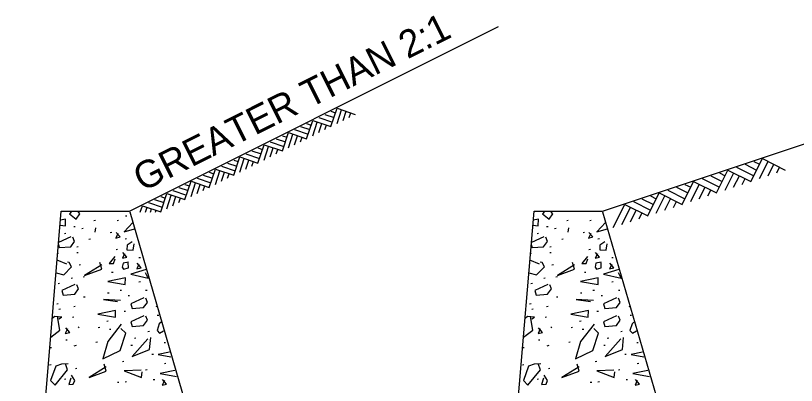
# Model space of a CAD drawing. Extents: x 997.6 to 1036.9, y 998.9 to 1022.7.
# Drawn here: x 1013.03 to 1018.74, y 1004.37 to 1007.07 of the extents above; entities that cross this region are included whole.
import ezdxf

# ---------------------------------------------------------------- set-up
doc = ezdxf.new("R2010")
doc.units = 0
doc.layers.add('Level 1', color=7, linetype='Continuous')

msp = doc.modelspace()

# ---------------------------------------------------------------- linework, layer by layer
at = {"layer": 'Level 1'}
for p, q in [((1013.8626, 1005.6411), (1016.5605, 1006.99)), ((1015.3355, 1006.2599), (1015.38, 1006.3934)), ((1015.3355, 1006.3712), (1015.3688, 1006.36)), ((1015.38, 1006.3934), (1015.5135, 1006.3489)), ((1015.38, 1006.2822), (1015.4133, 1006.3822)), ((1015.4245, 1006.3044), (1015.4468, 1006.3712)), ((1015.469, 1006.3267), (1015.48, 1006.36)), ((1015.1575, 1006.171), (1015.202, 1006.3044)), ((1015.202, 1006.3044), (1015.3355, 1006.2599)), ((1015.2465, 1006.3267), (1015.3468, 1006.2932)), ((1015.291, 1006.3489), (1015.3578, 1006.3267)), ((1015.1133, 1006.2599), (1015.1798, 1006.2377)), ((1015.1575, 1006.2822), (1015.191, 1006.271)), ((1015.202, 1006.1932), (1015.2355, 1006.2932)), ((1015.2465, 1006.2154), (1015.2688, 1006.2822)), ((1015.291, 1006.2377), (1015.3023, 1006.271)), ((1014.9798, 1006.082), (1015.0243, 1006.2154)), ((1014.9798, 1006.1932), (1015.013, 1006.1822)), ((1015.0243, 1006.2154), (1015.1575, 1006.171)), ((1015.0243, 1006.1042), (1015.0575, 1006.2042)), ((1015.0688, 1006.2377), (1015.1688, 1006.2044)), ((1015.0688, 1006.1265), (1015.091, 1006.1932)), ((1014.8908, 1006.1488), (1014.9908, 1006.1154)), ((1014.9353, 1006.171), (1015.002, 1006.1488)), ((1015.1133, 1006.1488), (1015.1243, 1006.1822)), ((1017.3203, 1005.6411), (1018.8203, 1006.1411)), ((1014.7573, 1006.082), (1014.824, 1006.0598)), ((1014.8018, 1005.9932), (1014.8463, 1006.1265)), ((1014.8018, 1006.1042), (1014.8351, 1006.0932)), ((1014.8463, 1006.1265), (1014.9798, 1006.082)), ((1014.8463, 1006.0154), (1014.8798, 1006.1154)), ((1014.8908, 1006.0375), (1014.913, 1006.1042)), ((1014.9353, 1006.0598), (1014.9463, 1006.0932)), ((1014.6239, 1005.9042), (1014.6684, 1006.0375)), ((1014.6684, 1006.0375), (1014.8018, 1005.9932)), ((1014.6684, 1005.9264), (1014.7018, 1006.0264)), ((1014.713, 1006.0598), (1014.813, 1006.0265)), ((1018.4063, 1005.8584), (1018.4901, 1006.0261)), ((1018.4901, 1006.0261), (1018.6578, 1005.9423)), ((1014.5349, 1005.9709), (1014.6349, 1005.9375)), ((1014.5794, 1005.9932), (1014.6461, 1005.9709)), ((1014.6239, 1006.0154), (1014.6573, 1006.0042)), ((1014.7128, 1005.9487), (1014.735, 1006.0154)), ((1014.7573, 1005.9709), (1014.7685, 1006.0042)), ((1018.3015, 1005.9633), (1018.4273, 1005.9003)), ((1018.3643, 1005.9842), (1018.4482, 1005.9423)), ((1018.4272, 1006.0052), (1018.4692, 1005.9842)), ((1018.4692, 1005.8793), (1018.5321, 1006.0052)), ((1018.532, 1005.9003), (1018.5739, 1005.9842)), ((1018.5949, 1005.9213), (1018.6159, 1005.9633)), ((1014.4014, 1005.9042), (1014.4683, 1005.8819)), ((1014.4459, 1005.8152), (1014.4904, 1005.9487)), ((1014.4459, 1005.9264), (1014.4794, 1005.9152)), ((1014.4904, 1005.9487), (1014.6239, 1005.9042)), ((1014.4904, 1005.8375), (1014.5237, 1005.9375)), ((1014.5349, 1005.8597), (1014.5571, 1005.9264)), ((1014.5794, 1005.8819), (1014.5904, 1005.9152)), ((1018.1547, 1005.7745), (1018.2385, 1005.9423)), ((1018.1757, 1005.9213), (1018.2176, 1005.9003)), ((1018.2176, 1005.7955), (1018.2805, 1005.9213)), ((1018.2385, 1005.9423), (1018.4063, 1005.8584)), ((1014.2679, 1005.7261), (1014.3124, 1005.8597)), ((1014.3124, 1005.8597), (1014.4459, 1005.8152)), ((1014.3124, 1005.7485), (1014.3459, 1005.8485)), ((1014.3569, 1005.8819), (1014.4569, 1005.8487)), ((1017.9031, 1005.6907), (1017.9869, 1005.8583)), ((1017.9869, 1005.8583), (1018.1547, 1005.7745)), ((1018.0499, 1005.8793), (1018.1757, 1005.8165)), ((1018.1128, 1005.9003), (1018.1966, 1005.8583)), ((1018.2804, 1005.8164), (1018.3223, 1005.9003)), ((1018.3433, 1005.8374), (1018.3643, 1005.8793)), ((1014.1791, 1005.793), (1014.2791, 1005.7597)), ((1014.2236, 1005.8152), (1014.2903, 1005.793)), ((1014.2679, 1005.8374), (1014.3014, 1005.8262)), ((1014.3569, 1005.7708), (1014.3791, 1005.8375)), ((1014.4014, 1005.793), (1014.4124, 1005.8264)), ((1017.7983, 1005.7955), (1017.9241, 1005.7326)), ((1017.8612, 1005.8164), (1017.945, 1005.7745)), ((1017.924, 1005.8374), (1017.966, 1005.8164)), ((1017.966, 1005.7116), (1018.0289, 1005.8374)), ((1018.0288, 1005.7326), (1018.0708, 1005.8164)), ((1018.0918, 1005.7535), (1018.1128, 1005.7955)), ((1014.0901, 1005.6371), (1014.1346, 1005.7708)), ((1014.0901, 1005.7485), (1014.1234, 1005.7374)), ((1014.1346, 1005.7708), (1014.2679, 1005.7261)), ((1014.1346, 1005.6595), (1014.1679, 1005.7597)), ((1014.1789, 1005.6818), (1014.2013, 1005.7485)), ((1014.2234, 1005.704), (1014.2346, 1005.7374)), ((1017.6096, 1005.7326), (1017.6934, 1005.6906)), ((1017.6515, 1005.6068), (1017.7353, 1005.7745)), ((1017.6725, 1005.7535), (1017.7144, 1005.7326)), ((1017.7144, 1005.6278), (1017.7773, 1005.7535)), ((1017.7353, 1005.7745), (1017.9031, 1005.6907)), ((1017.7773, 1005.6487), (1017.8192, 1005.7326)), ((1013.9409, 1005.6341), (1013.9567, 1005.6818)), ((1013.9567, 1005.6818), (1014.0901, 1005.6371)), ((1014.0013, 1005.704), (1014.1013, 1005.6706)), ((1014.0456, 1005.7261), (1014.1124, 1005.704)), ((1017.3999, 1005.5229), (1017.4838, 1005.6907)), ((1017.4838, 1005.6907), (1017.6515, 1005.6068)), ((1017.5468, 1005.7116), (1017.6725, 1005.6488)), ((1017.8402, 1005.6697), (1017.8612, 1005.7116)), ((1013.0293, 1001.6409), (1013.3626, 1005.6411)), ((1013.3626, 1005.6411), (1013.8626, 1005.6411)), ((1013.8639, 1005.6364), (1015.0293, 1001.6409)), ((1013.9779, 1005.6341), (1013.9901, 1005.6706)), ((1014.0149, 1005.6341), (1014.0234, 1005.6596)), ((1014.0519, 1005.6341), (1014.0567, 1005.6485)), ((1016.487, 1001.6409), (1016.8203, 1005.6411)), ((1016.8203, 1005.6411), (1017.3203, 1005.6411)), ((1017.3217, 1005.6364), (1018.4871, 1001.6409)), ((1017.4628, 1005.5439), (1017.5258, 1005.6697)), ((1017.5257, 1005.5648), (1017.5677, 1005.6488)), ((1017.5886, 1005.5858), (1017.6096, 1005.6278))]:
    msp.add_line(p, q, dxfattribs=at)
for points in [[(1013.4388, 1005.6403), (1013.4237, 1005.6223)], [(1013.4237, 1005.6223), (1013.473, 1005.5823)], [(1013.473, 1005.5823), (1013.4997, 1005.6223)], [(1013.4997, 1005.6223), (1013.4863, 1005.6399)], [(1016.8966, 1005.6403), (1016.8814, 1005.6223)], [(1016.8814, 1005.6223), (1016.9308, 1005.5823)], [(1016.9308, 1005.5823), (1016.9574, 1005.6223)], [(1016.9574, 1005.6223), (1016.9441, 1005.6399)], [(1013.3947, 1005.5829), (1013.3571, 1005.5751)], [(1013.3933, 1005.5336), (1013.3947, 1005.5843)], [(1013.6123, 1005.5734), (1013.6016, 1005.5721)], [(1013.7815, 1005.5734), (1013.7708, 1005.5721)], [(1013.8859, 1005.5591), (1013.822, 1005.4917)], [(1013.8438, 1005.6062), (1013.8331, 1005.6048)], [(1016.8524, 1005.5829), (1016.8148, 1005.5751)], [(1016.8511, 1005.5336), (1016.8524, 1005.5843)], [(1017.0701, 1005.5734), (1017.0593, 1005.5721)], [(1017.2393, 1005.5734), (1017.2286, 1005.5721)], [(1017.3437, 1005.5591), (1017.2798, 1005.4917)], [(1013.3542, 1005.5404), (1013.3933, 1005.5336)], [(1013.465, 1005.5276), (1013.4543, 1005.5263)], [(1013.5239, 1005.5144), (1013.5133, 1005.5131)], [(1013.6118, 1005.489), (1013.6171, 1005.5197)], [(1013.822, 1005.4917), (1013.8991, 1005.5133)], [(1016.8119, 1005.5404), (1016.8511, 1005.5336)], [(1016.9228, 1005.5276), (1016.9121, 1005.5263)], [(1016.9817, 1005.5144), (1016.971, 1005.5131)], [(1017.0695, 1005.489), (1017.0748, 1005.5197)], [(1017.2798, 1005.4917), (1017.3568, 1005.5133)], [(1013.4336, 1005.4539), (1013.3435, 1005.4121)], [(1013.3963, 1005.4784), (1013.3856, 1005.4771)], [(1013.4603, 1005.4206), (1013.4483, 1005.4513)], [(1013.7325, 1005.4851), (1013.7218, 1005.4838)], [(1013.7775, 1005.4784), (1013.7615, 1005.4451), (1013.7935, 1005.4531), (1013.7642, 1005.4864)], [(1016.8913, 1005.4539), (1016.8013, 1005.4121)], [(1016.854, 1005.4784), (1016.8433, 1005.4771)], [(1016.918, 1005.4206), (1016.906, 1005.4513)], [(1017.1903, 1005.4851), (1017.1796, 1005.4838)], [(1017.2353, 1005.4784), (1017.2193, 1005.4451), (1017.2513, 1005.4531), (1017.2219, 1005.4864)], [(1013.3423, 1005.3973), (1013.3482, 1005.3753)], [(1013.4323, 1005.3819), (1013.4603, 1005.4206)], [(1013.5763, 1005.436), (1013.5656, 1005.4347)], [(1013.8405, 1005.4393), (1013.8298, 1005.4379)], [(1013.8807, 1005.417), (1013.8447, 1005.3943), (1013.8433, 1005.3596), (1013.89, 1005.3569), (1013.8967, 1005.4023)], [(1016.8, 1005.3973), (1016.8059, 1005.3753)], [(1016.89, 1005.3819), (1016.918, 1005.4206)], [(1017.0341, 1005.436), (1017.0233, 1005.4347)], [(1017.2983, 1005.4393), (1017.2876, 1005.4379)], [(1017.3384, 1005.417), (1017.3024, 1005.3943), (1017.3011, 1005.3596), (1017.3478, 1005.3569), (1017.3544, 1005.4023)], [(1013.3407, 1005.3313), (1013.3367, 1005.3308)], [(1013.3482, 1005.3753), (1013.4323, 1005.3819)], [(1013.4879, 1005.3803), (1013.4773, 1005.379)], [(1013.4879, 1005.3378), (1013.4773, 1005.3364)], [(1013.7749, 1005.3608), (1013.7643, 1005.3594)], [(1013.8265, 1005.3311), (1013.8105, 1005.2978), (1013.8425, 1005.3058), (1013.8132, 1005.3391)], [(1016.7984, 1005.3313), (1016.7944, 1005.3308)], [(1016.8059, 1005.3753), (1016.89, 1005.3819)], [(1016.9457, 1005.3803), (1016.935, 1005.379)], [(1016.9457, 1005.3378), (1016.935, 1005.3364)], [(1017.2327, 1005.3608), (1017.222, 1005.3594)], [(1017.2843, 1005.3311), (1017.2683, 1005.2978), (1017.3003, 1005.3058), (1017.2709, 1005.3391)], [(1013.4036, 1005.2555), (1013.3328, 1005.2835)], [(1013.754, 1005.3103), (1013.7127, 1005.2595), (1013.7447, 1005.2595), (1013.7567, 1005.2928)], [(1013.9418, 1005.3018), (1013.9312, 1005.3004)], [(1016.8613, 1005.2555), (1016.7906, 1005.2835)], [(1017.2118, 1005.3103), (1017.1704, 1005.2595), (1017.2024, 1005.2595), (1017.2144, 1005.2928)], [(1017.3996, 1005.3018), (1017.3889, 1005.3004)], [(1013.3809, 1005.1755), (1013.4383, 1005.2342)], [(1013.421, 1005.2675), (1013.4077, 1005.2702)], [(1013.4383, 1005.2342), (1013.421, 1005.2675)], [(1013.5043, 1005.2494), (1013.4936, 1005.2481)], [(1013.6595, 1005.2492), (1013.534, 1005.1718), (1013.6595, 1005.2185), (1013.6448, 1005.2678)], [(1013.854, 1005.2702), (1013.8153, 1005.2608), (1013.8087, 1005.2328), (1013.8193, 1005.2182), (1013.854, 1005.2275), (1013.8527, 1005.2675)], [(1013.9312, 1005.2527), (1013.9152, 1005.2193), (1013.9473, 1005.2273), (1013.9178, 1005.2607)], [(1016.8387, 1005.1755), (1016.8961, 1005.2342)], [(1016.8788, 1005.2675), (1016.8654, 1005.2702)], [(1016.8961, 1005.2342), (1016.8788, 1005.2675)], [(1016.962, 1005.2494), (1016.9513, 1005.2481)], [(1017.1173, 1005.2492), (1016.9918, 1005.1718), (1017.1173, 1005.2185), (1017.1025, 1005.2678)], [(1017.3118, 1005.2702), (1017.2731, 1005.2608), (1017.2664, 1005.2328), (1017.2771, 1005.2182), (1017.3118, 1005.2275), (1017.3104, 1005.2675)], [(1017.3889, 1005.2527), (1017.3729, 1005.2193), (1017.405, 1005.2273), (1017.3756, 1005.2607)], [(1013.3251, 1005.191), (1013.3809, 1005.1755)], [(1013.5338, 1005.161), (1013.523, 1005.1597)], [(1013.7423, 1005.1938), (1013.7316, 1005.1924)], [(1013.9839, 1005.2148), (1013.8713, 1005.1808)], [(1013.8713, 1005.1808), (1013.9995, 1005.1515)], [(1013.9995, 1005.1515), (1013.9793, 1005.1915)], [(1016.7828, 1005.191), (1016.8387, 1005.1755)], [(1016.9915, 1005.161), (1016.9808, 1005.1597)], [(1017.2, 1005.1938), (1017.1893, 1005.1924)], [(1017.4417, 1005.2148), (1017.3291, 1005.1808)], [(1017.3291, 1005.1808), (1017.4573, 1005.1515)], [(1017.4573, 1005.1515), (1017.4371, 1005.1915)], [(1013.3504, 1005.112), (1013.3398, 1005.1107)], [(1013.463, 1005.107), (1013.3683, 1005.063), (1013.3777, 1005.0283), (1013.4617, 1005.035), (1013.4897, 1005.0737), (1013.4777, 1005.1043)], [(1013.4453, 1005.1512), (1013.4347, 1005.1498)], [(1013.8324, 1005.1541), (1013.7029, 1005.1274), (1013.8311, 1005.1048), (1013.8324, 1005.1554)], [(1013.9418, 1005.125), (1013.9312, 1005.1237)], [(1016.8082, 1005.112), (1016.7975, 1005.1107)], [(1016.9208, 1005.107), (1016.8261, 1005.063), (1016.8354, 1005.0283), (1016.9194, 1005.035), (1016.9474, 1005.0737), (1016.9354, 1005.1043)], [(1016.9031, 1005.1512), (1016.8924, 1005.1498)], [(1017.2902, 1005.1541), (1017.1607, 1005.1274), (1017.2888, 1005.1048), (1017.2902, 1005.1554)], [(1017.3996, 1005.125), (1017.3889, 1005.1237)], [(1013.8045, 1005.0628), (1013.7938, 1005.0615)], [(1013.9909, 1005.0628), (1013.9803, 1005.0615)], [(1017.2623, 1005.0628), (1017.2516, 1005.0615)], [(1017.4487, 1005.0628), (1017.438, 1005.0615)], [(1013.537, 1005.0138), (1013.5263, 1005.0124)], [(1013.7967, 1004.9888), (1013.6713, 1004.9968), (1013.7753, 1004.9821)], [(1013.7128, 1005.0433), (1013.7022, 1005.042)], [(1013.8633, 1005.0237), (1013.8527, 1005.0223)], [(1013.966, 1005.0088), (1013.8713, 1004.9648), (1013.8807, 1004.9301), (1013.9647, 1004.9368), (1013.9928, 1004.9754), (1013.9807, 1005.0062)], [(1016.9948, 1005.0138), (1016.9841, 1005.0124)], [(1017.2544, 1004.9888), (1017.1291, 1004.9968), (1017.2331, 1004.9821)], [(1017.1706, 1005.0433), (1017.1599, 1005.042)], [(1017.3211, 1005.0237), (1017.3104, 1005.0223)], [(1017.4238, 1005.0088), (1017.3291, 1004.9648), (1017.3384, 1004.9301), (1017.4224, 1004.9368), (1017.4506, 1004.9754), (1017.4384, 1005.0062)], [(1013.3407, 1004.9647), (1013.33, 1004.9633)], [(1013.465, 1004.945), (1013.4543, 1004.9437)], [(1014.0608, 1004.9443), (1014.0555, 1004.9437)], [(1016.7984, 1004.9647), (1016.7878, 1004.9633)], [(1016.9228, 1004.945), (1016.9121, 1004.9437)], [(1017.5186, 1004.9443), (1017.5133, 1004.9437)], [(1013.357, 1004.9254), (1013.3463, 1004.9241)], [(1013.7604, 1004.9153), (1013.6309, 1004.8887), (1013.7591, 1004.866), (1013.7604, 1004.9167)], [(1013.8338, 1004.9091), (1013.8232, 1004.9078)], [(1013.966, 1004.878), (1013.8713, 1004.834), (1013.8807, 1004.7993), (1013.9647, 1004.806), (1013.9927, 1004.8447), (1013.9807, 1004.8753)], [(1014.076, 1004.8797), (1014.0653, 1004.8783)], [(1016.8148, 1004.9254), (1016.8041, 1004.9241)], [(1017.2182, 1004.9153), (1017.0887, 1004.8887), (1017.2168, 1004.866), (1017.2182, 1004.9167)], [(1017.2916, 1004.9091), (1017.2809, 1004.9078)], [(1017.4238, 1004.878), (1017.3291, 1004.834), (1017.3384, 1004.7993), (1017.4224, 1004.806), (1017.4504, 1004.8447), (1017.4384, 1004.8753)], [(1017.5338, 1004.8797), (1017.5231, 1004.8783)], [(1013.3156, 1004.8714), (1013.2973, 1004.8565)], [(1013.3663, 1004.8674), (1013.3156, 1004.8714)], [(1013.3383, 1004.8581), (1013.3369, 1004.8728)], [(1013.3529, 1004.7728), (1013.3383, 1004.8581)], [(1013.3463, 1004.8554), (1013.3649, 1004.8661)], [(1013.4551, 1004.8665), (1013.4444, 1004.8652)], [(1013.7063, 1004.8371), (1013.6956, 1004.8358)], [(1014.0795, 1004.8194), (1014.0635, 1004.7688)], [(1014.0935, 1004.8298), (1014.0795, 1004.8194)], [(1016.7733, 1004.8714), (1016.755, 1004.8565)], [(1016.824, 1004.8674), (1016.7733, 1004.8714)], [(1016.796, 1004.8581), (1016.7947, 1004.8728)], [(1016.8107, 1004.7728), (1016.796, 1004.8581)], [(1016.804, 1004.8554), (1016.8227, 1004.8661)], [(1016.9128, 1004.8665), (1016.9022, 1004.8652)], [(1017.164, 1004.8371), (1017.1533, 1004.8358)], [(1017.5373, 1004.8194), (1017.5213, 1004.7688)], [(1017.5513, 1004.8298), (1017.5373, 1004.8194)], [(1013.286, 1004.722), (1013.3529, 1004.7728)], [(1013.4086, 1004.7813), (1013.3926, 1004.748), (1013.4246, 1004.756), (1013.3953, 1004.7893)], [(1013.493, 1004.7901), (1013.4863, 1004.7954)], [(1013.6441, 1004.7913), (1013.6333, 1004.79)], [(1013.802, 1004.8154), (1013.7033, 1004.6888), (1013.666, 1004.562), (1013.7927, 1004.6234), (1013.8353, 1004.7501), (1013.7993, 1004.7834)], [(1013.7258, 1004.7782), (1013.7152, 1004.7768)], [(1014.0073, 1004.7618), (1013.9966, 1004.7604)], [(1014.0635, 1004.7688), (1014.0822, 1004.7501)], [(1014.0822, 1004.7501), (1014.1109, 1004.7684)], [(1016.7438, 1004.722), (1016.8107, 1004.7728)], [(1016.8663, 1004.7813), (1016.8503, 1004.748), (1016.8823, 1004.756), (1016.853, 1004.7893)], [(1016.9508, 1004.7901), (1016.9441, 1004.7954)], [(1017.1018, 1004.7913), (1017.0911, 1004.79)], [(1017.2598, 1004.8154), (1017.1611, 1004.6888), (1017.1238, 1004.562), (1017.2504, 1004.6234), (1017.2931, 1004.7501), (1017.2571, 1004.7834)], [(1017.1836, 1004.7782), (1017.1729, 1004.7768)], [(1017.4651, 1004.7618), (1017.4543, 1004.7604)], [(1017.5213, 1004.7688), (1017.5399, 1004.7501)], [(1017.5399, 1004.7501), (1017.5687, 1004.7684)], [(1013.9968, 1004.7088), (1013.882, 1004.5807), (1014.0088, 1004.6314), (1014.0182, 1004.7181)], [(1013.9092, 1004.7127), (1013.8985, 1004.7113)], [(1017.4546, 1004.7088), (1017.3398, 1004.5807), (1017.4666, 1004.6314), (1017.4759, 1004.7181)], [(1017.3669, 1004.7127), (1017.3563, 1004.7113)], [(1013.406, 1004.6997), (1013.3953, 1004.6983)], [(1013.4717, 1004.6608), (1013.4557, 1004.6541)], [(1013.6277, 1004.6833), (1013.617, 1004.682)], [(1013.8829, 1004.6603), (1013.8723, 1004.659)], [(1014.1252, 1004.68), (1014.1145, 1004.6787)], [(1016.8638, 1004.6997), (1016.8531, 1004.6983)], [(1016.9294, 1004.6608), (1016.9134, 1004.6541)], [(1017.0854, 1004.6833), (1017.0748, 1004.682)], [(1017.3407, 1004.6603), (1017.33, 1004.659)], [(1017.5829, 1004.68), (1017.5723, 1004.6787)], [(1013.2916, 1004.644), (1013.2809, 1004.6427)], [(1014.0368, 1004.595), (1014.0262, 1004.5937)], [(1014.1558, 1004.6111), (1014.0728, 1004.594)], [(1014.0728, 1004.594), (1014.1652, 1004.5777)], [(1016.7493, 1004.644), (1016.7387, 1004.6427)], [(1017.4946, 1004.595), (1017.4839, 1004.5937)], [(1017.6135, 1004.6111), (1017.5306, 1004.594)], [(1017.5306, 1004.594), (1017.6229, 1004.5777)], [(1013.8208, 1004.5425), (1013.8102, 1004.5412)], [(1017.2786, 1004.5425), (1017.2679, 1004.5412)], [(1013.2883, 1004.5183), (1013.2776, 1004.517)], [(1013.413, 1004.5253), (1013.3636, 1004.524), (1013.3223, 1004.508), (1013.2849, 1004.4038), (1013.3183, 1004.3692), (1013.409, 1004.4813), (1013.3929, 1004.5267)], [(1013.478, 1004.4921), (1013.4673, 1004.4908)], [(1013.6925, 1004.504), (1013.5671, 1004.4267), (1013.6925, 1004.4733), (1013.6778, 1004.5227)], [(1013.9473, 1004.48), (1013.822, 1004.4747), (1013.9487, 1004.4265), (1013.954, 1004.468)], [(1013.9909, 1004.4823), (1013.9803, 1004.481)], [(1014.1938, 1004.4775), (1014.0858, 1004.4553)], [(1014.1284, 1004.5281), (1014.1178, 1004.5268)], [(1016.746, 1004.5183), (1016.7353, 1004.517)], [(1016.8708, 1004.5253), (1016.8213, 1004.524), (1016.78, 1004.508), (1016.7427, 1004.4038), (1016.776, 1004.3692), (1016.8668, 1004.4813), (1016.8507, 1004.5267)], [(1016.9358, 1004.4921), (1016.9251, 1004.4908)], [(1017.1503, 1004.504), (1017.0248, 1004.4267), (1017.1503, 1004.4733), (1017.1356, 1004.5227)], [(1017.4051, 1004.48), (1017.2798, 1004.4747), (1017.4064, 1004.4265), (1017.4118, 1004.468)], [(1017.4487, 1004.4823), (1017.438, 1004.481)], [(1017.6515, 1004.4775), (1017.5436, 1004.4553)], [(1017.5862, 1004.5281), (1017.5755, 1004.5268)], [(1013.433, 1004.4212), (1013.4183, 1004.3758), (1013.4503, 1004.3772), (1013.4623, 1004.4038), (1013.437, 1004.4438)], [(1014.0858, 1004.4553), (1014.2062, 1004.434)], [(1016.8908, 1004.4212), (1016.8761, 1004.3758), (1016.9081, 1004.3772), (1016.9201, 1004.4038), (1016.8948, 1004.4438)], [(1017.5436, 1004.4553), (1017.6639, 1004.434)], [(1013.3963, 1004.4137), (1013.3856, 1004.4123)], [(1013.7848, 1004.3907), (1013.7742, 1004.3893)], [(1013.8405, 1004.394), (1013.8298, 1004.3927)], [(1014.0466, 1004.4103), (1014.0359, 1004.409)], [(1014.1178, 1004.4037), (1014.1018, 1004.3703), (1014.1338, 1004.3783), (1014.1045, 1004.4117)], [(1016.854, 1004.4137), (1016.8433, 1004.4123)], [(1017.2426, 1004.3907), (1017.2319, 1004.3893)], [(1017.2983, 1004.394), (1017.2876, 1004.3927)], [(1017.5043, 1004.4103), (1017.4937, 1004.409)], [(1017.5756, 1004.4037), (1017.5596, 1004.3703), (1017.5916, 1004.3783), (1017.5623, 1004.4117)]]:
    msp.add_lwpolyline(points, dxfattribs=at)

# ---------------------------------------------------------------- texts
msp.add_text('GREATER THAN 2:1', height=0.2, rotation=26.5632, dxfattribs=at).set_placement((1013.9555, 1005.7811))

doc.saveas('drawing.dxf')
